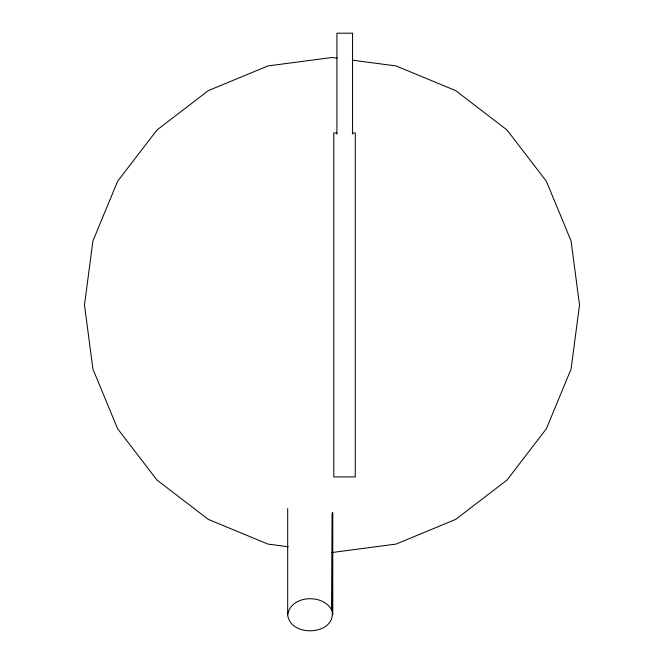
<?xml version="1.0" encoding="UTF-8"?>
<svg xmlns="http://www.w3.org/2000/svg" width="664" height="664" viewBox="0 0 664 664"><rect width="100%" height="100%" fill="white"/><g stroke="black" fill="none" stroke-linecap="round" stroke-linejoin="round"><path stroke-width="1" d="M332.564 512.724L332 610.648C336.54 635.282 290.309 638.112 287.678 614.789L287.678 508.607M332.041 513.305L332 610.648C323.883 593.5 290.832 594.819 287.678 614.789M332 552.523L396.059 544.09L455.761 519.364L507.022 480.031L546.356 428.77L571.081 369.076L579.514 305.008L571.081 240.949L546.356 181.255L507.022 129.995L455.761 90.661L396.059 65.927L352.335 60.175M336.847 132.974L333.776 132.974L333.776 476.935L355.273 476.935L355.273 132.974L352.202 132.974M337.088 58.166L332 57.494L267.941 65.927L208.239 90.661L156.978 129.995L117.644 181.255L92.918 240.949L84.486 305.008L92.918 369.076L117.644 428.77L156.978 480.031L208.239 519.364L267.941 544.09L288.276 546.771M352.567 134.12L352.567 33.2L336.914 33.2L336.914 134.12M332.772 512.732L332.772 614.789"/></g></svg>
